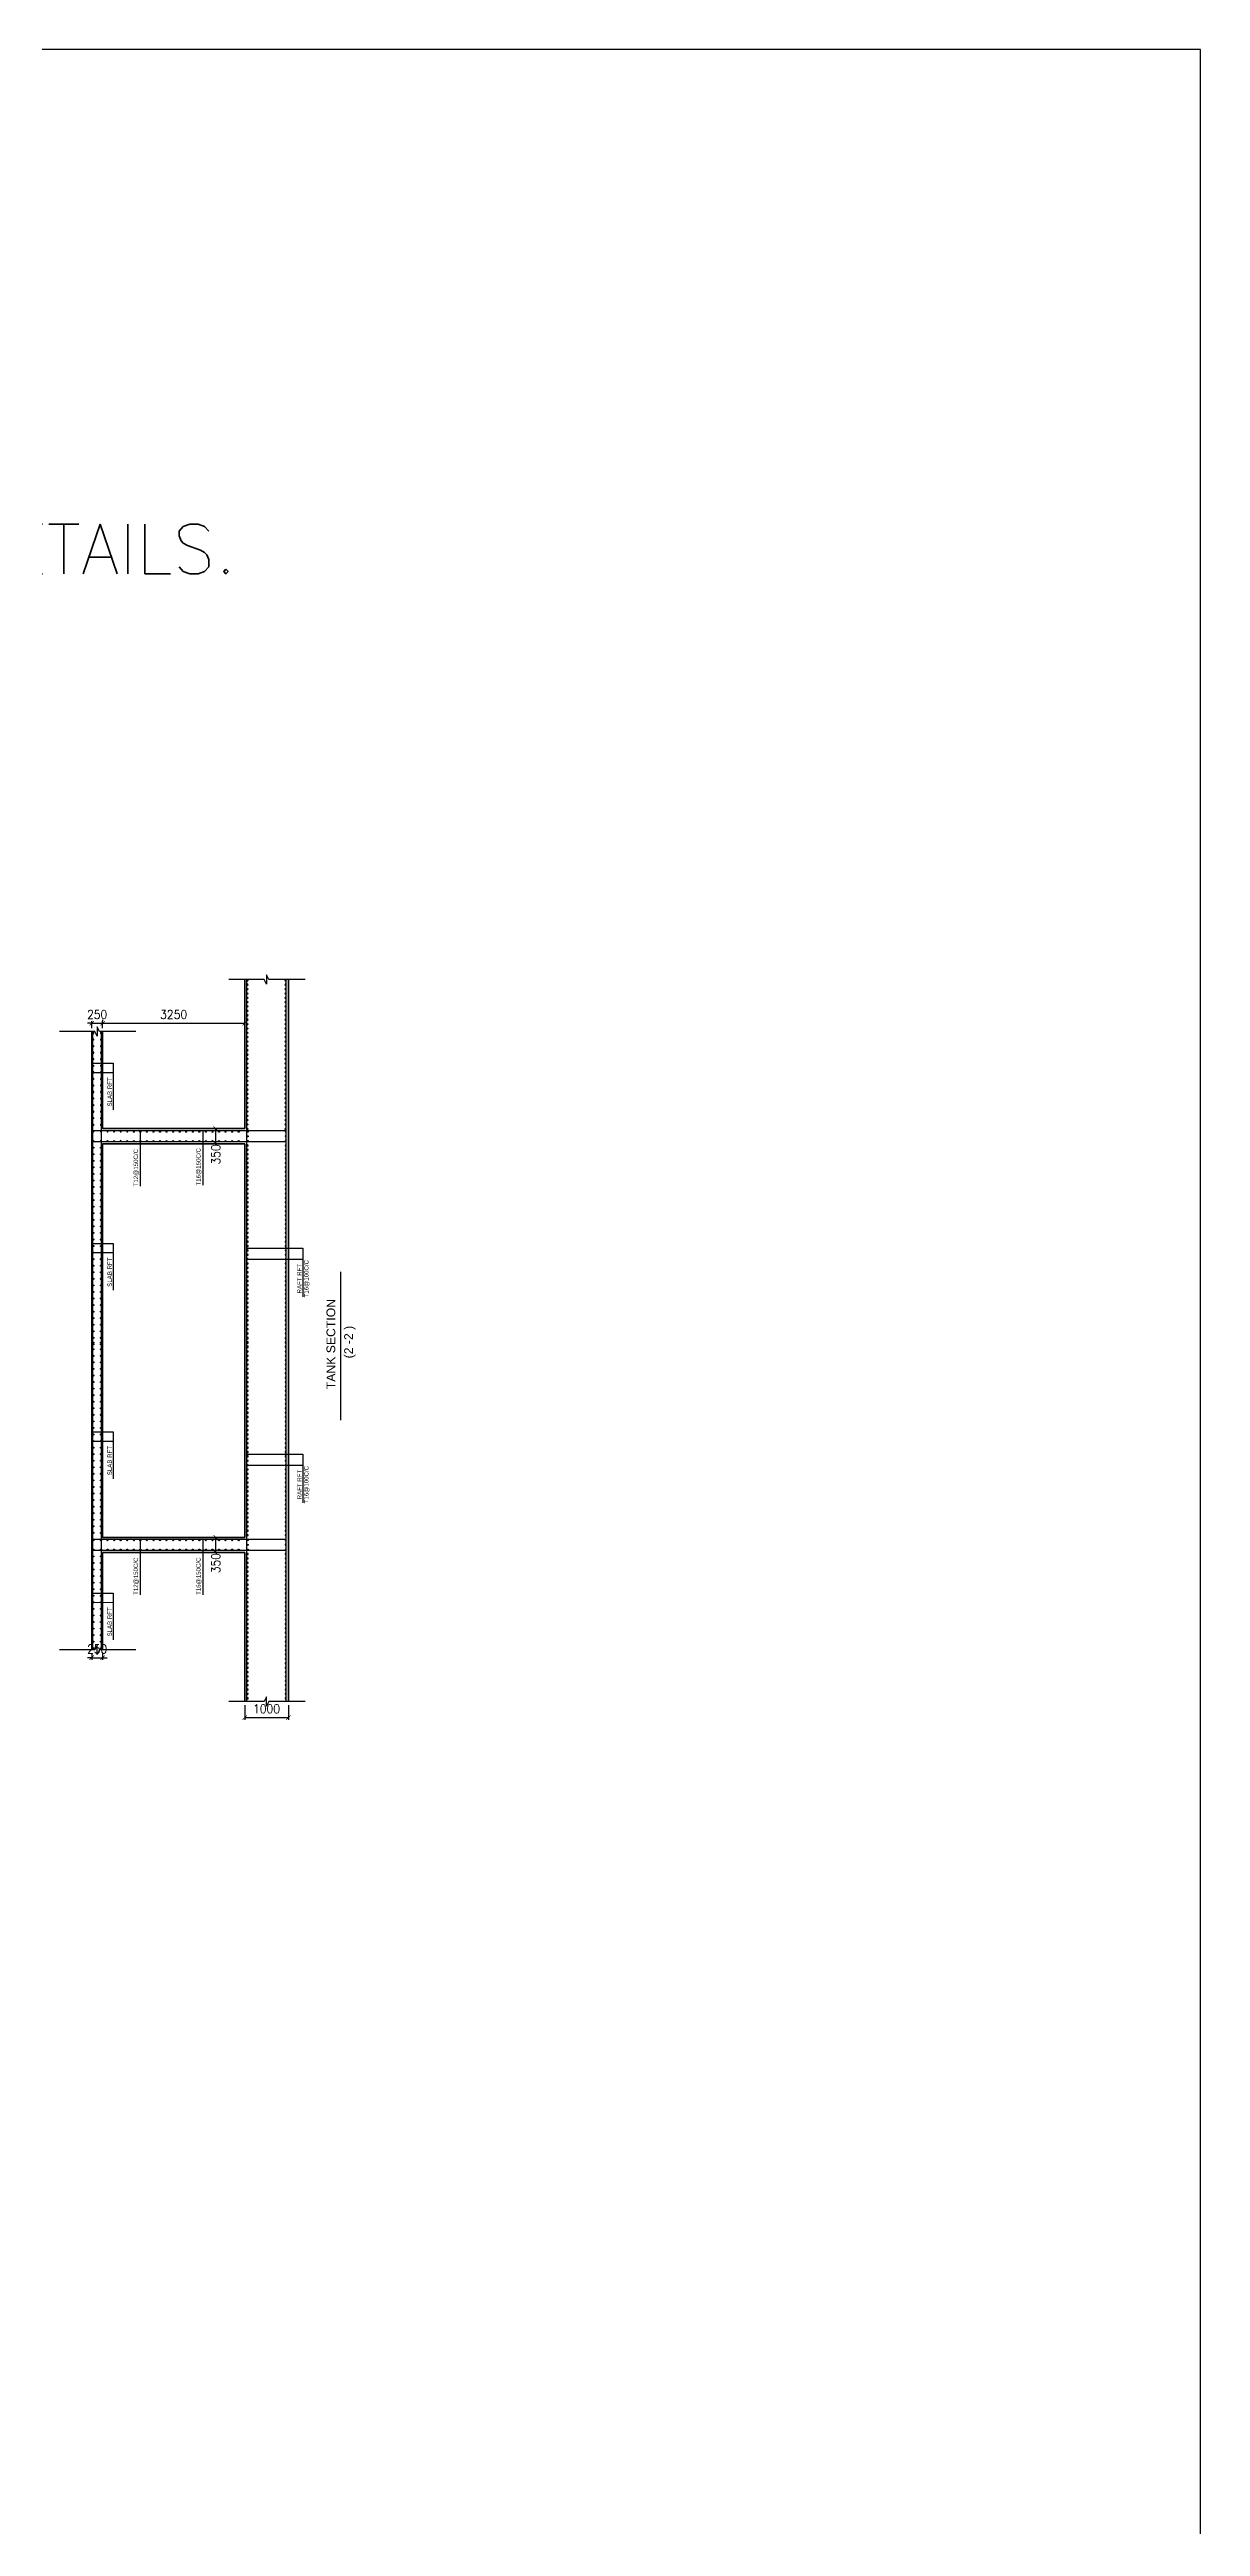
# Model space of a CAD drawing. Header units: millimetres. Extents: x -967280 to 3852, y 2833 to 1955156.
# Drawn here: x -347835 to -321505, y 433710 to 490368 of the extents above; entities that cross this region are included whole.
import ezdxf

# ---------------------------------------------------------------- set-up
doc = ezdxf.new("R2010")
doc.units = ezdxf.units.MM
doc.header["$LTSCALE"] = 1000
doc.header["$PDMODE"] = 35
doc.header["$PDSIZE"] = 25
for name, color, linetype in [('A-WALL-LOW', 4, 'Continuous'), ('BARS', 1, 'Continuous'), ('S -Beams', 2, 'Continuous'), ('ST-STEEL', 4, 'Continuous'), ('ST-TEXT', 3, 'Continuous')]:
    doc.layers.add(name, color=color, linetype=linetype)
doc.layers.add('ST-001-COL-SEC', color=6, linetype='Continuous', lineweight=60)
doc.styles.add('DIM 1', font='arial.ttf', dxfattribs={"width": 0.8})
doc.styles.add('STRECTURAL', font='arial.ttf')
doc.styles.add('TUNELNO', font='romans.shx', dxfattribs={"width": 0.9})
doc.styles.add('TXT DIM 25', font='arial.ttf')
doc.dimstyles.new('50', dxfattribs={"dimscale": 0.666667, "dimtxt": 0.5, "dimasz": 0.12, "dimexe": 0.1, "dimexo": 0.08, "dimgap": 0.15, "dimtad": 1, "dimlfac": 0.4, "dimzin": 4, "dimdsep": 46, "dimtxsty": 'DIM 1', "dimblk": 'ARCHTICK', "dimcen": 0.09, "dimdle": 0.1, "dimclrd": 1, "dimclre": 252, "dimclrt": 2, "dimadec": 0, "dimazin": 0, "dimtfac": 1, "dimtix": 1, "dimtmove": 0, "dimatfit": 3, "dimfxl": 33, "dimtolj": 1, "dimtzin": 0, "dimarcsym": 0})
doc.dimstyles.new('Copy(2) of DSEC', dxfattribs={"dimtxt": 200, "dimasz": 100, "dimexe": 50, "dimexo": 80, "dimgap": 100, "dimtad": 1, "dimdec": 0, "dimrnd": 5, "dimzin": 0, "dimdsep": 46, "dimtxsty": 'TUNELNO', "dimblk": 'ARCHTICK', "dimcen": 0.09, "dimclrd": 1, "dimclre": 1, "dimclrt": 3, "dimadec": 0, "dimazin": 0, "dimtfac": 0.78125, "dimtdec": 0, "dimtix": 1, "dimtmove": 2, "dimatfit": 3, "dimldrblk": 'ARCHTICK', "dimfxl": 1, "dimtolj": 1, "dimtzin": 0, "dimarcsym": 0})
doc.dimstyles.new('ST- DIM1-25', dxfattribs={"dimscale": 0.025, "dimtxt": 1000, "dimasz": 1000, "dimexe": 1000, "dimexo": 1000, "dimgap": 0.5, "dimtad": 2, "dimdec": 0, "dimrnd": 5, "dimzin": 0, "dimdsep": 46, "dimtxsty": 'TXT DIM 25', "dimblk": 'ARCHTICK', "dimcen": 90, "dimdle": 1000, "dimclrd": 1, "dimclre": 1, "dimclrt": 3, "dimadec": 1, "dimazin": 0, "dimtfac": 1, "dimtdec": 0, "dimtofl": 0, "dimtmove": 0, "dimatfit": 3, "dimfxl": 1, "dimtolj": 1, "dimtzin": 0, "dimarcsym": 0})

# ---------------------------------------------------------------- blocks, each defined once
blk = doc.blocks.new('D25')
at = {"layer": 'BARS'}
h = blk.add_hatch(color=256, dxfattribs=at)
h.dxf.hatch_style = 1
edge = h.paths.add_edge_path()
edge.add_arc((0, 0), 12.5, 0, 360)
at = {"layer": 'BARS', "color": 1}
blk.add_circle((0, 0), 12.5, dxfattribs=at)
at = {"layer": 'Defpoints'}
for p, q in [((12.5, 0), (-12.5, 0)), ((0, -12.5), (0, 12.5))]:
    blk.add_line(p, q, dxfattribs=at)
at = {"layer": 'ST-STEEL'}
blk.add_circle((0, 0), 12.5, dxfattribs=at)
blk = doc.blocks.new('_ArchTick')
at = {"color": 0, "linetype": 'ByBlock', "const_width": 0.15}
blk.add_lwpolyline([(-0.5, -0.5), (0.5, 0.5)], dxfattribs=at)
blk = doc.blocks.new('*D117')
at = {"layer": 'Defpoints', "color": 0, "transparency": 16777216}
for p in [(587908, 1616521), (588908, 1616521), (588908, 1616158)]:
    blk.add_point(p, dxfattribs=at)
at = {"layer": 'S -Beams', "color": 1, "lineweight": -2, "transparency": 16777216}
for p, q in [((587908, 1616441), (587908, 1616108)), ((587908, 1616158), (588908, 1616158)), ((588908, 1616441), (588908, 1616108))]:
    blk.add_line(p, q, dxfattribs=at)
at = {"layer": 'S -Beams', "color": 1, "lineweight": -2, "transparency": 16777216, "xscale": 100, "yscale": 100, "zscale": 100, "rotation": 180}
blk.add_blockref('_ArchTick', (587908, 1616158), dxfattribs=at)
at = {"layer": 'S -Beams', "color": 1, "lineweight": -2, "transparency": 16777216, "xscale": 100, "yscale": 100, "zscale": 100}
blk.add_blockref('_ArchTick', (588908, 1616158), dxfattribs=at)
at = {"layer": 'S -Beams', "color": 3, "transparency": 16777216, "insert": (588408, 1616358), "char_height": 200, "attachment_point": 5, "style": 'TUNELNO'}
blk.add_mtext('\\A1;1000', dxfattribs=at)
blk = doc.blocks.new('*D98')
at = {"layer": 'Defpoints', "color": 0, "transparency": 16777216}
for p in [(587245, 1629629), (587395, 1629629), (587395, 1629279)]:
    blk.add_point(p, dxfattribs=at)
at = {"layer": 'S -Beams', "color": 1, "lineweight": -2, "transparency": 16777216}
for p, q in [((587315, 1629629), (587195, 1629629)), ((587245, 1629279), (587245, 1629629)), ((587315, 1629279), (587195, 1629279))]:
    blk.add_line(p, q, dxfattribs=at)
at = {"layer": 'S -Beams', "color": 1, "lineweight": -2, "transparency": 16777216, "xscale": 100, "yscale": 100, "zscale": 100}
for p, rotation in [((587245, 1629629), 90), ((587245, 1629279), 270)]:
    blk.add_blockref('_ArchTick', p, dxfattribs=dict(at, rotation=rotation))
at = {"layer": 'S -Beams', "color": 3, "transparency": 16777216, "insert": (587245, 1629039), "char_height": 200, "attachment_point": 5, "rotation": 90, "style": 'TUNELNO'}
blk.add_mtext('\\A1;350', dxfattribs=at)
blk = doc.blocks.new('*D99')
at = {"layer": 'Defpoints', "color": 0, "transparency": 16777216}
for p in [(587245, 1620279), (587395, 1620279), (587395, 1619929)]:
    blk.add_point(p, dxfattribs=at)
at = {"layer": 'S -Beams', "color": 1, "lineweight": -2, "transparency": 16777216}
for p, q in [((587315, 1620279), (587195, 1620279)), ((587315, 1619929), (587195, 1619929)), ((587245, 1619929), (587245, 1620279))]:
    blk.add_line(p, q, dxfattribs=at)
at = {"layer": 'S -Beams', "color": 1, "lineweight": -2, "transparency": 16777216, "xscale": 100, "yscale": 100, "zscale": 100}
for p, rotation in [((587245, 1620279), 90), ((587245, 1619929), 270)]:
    blk.add_blockref('_ArchTick', p, dxfattribs=dict(at, rotation=rotation))
at = {"layer": 'S -Beams', "color": 3, "transparency": 16777216, "insert": (587245, 1619689), "char_height": 200, "attachment_point": 5, "rotation": 90, "style": 'TUNELNO'}
blk.add_mtext('\\A1;350', dxfattribs=at)
blk = doc.blocks.new('*D118')
at = {"layer": 'Defpoints', "color": 0, "transparency": 16777216}
for p in [(584408, 1617710), (584658, 1617710), (584658, 1617526)]:
    blk.add_point(p, dxfattribs=at)
at = {"layer": 'S -Beams', "color": 1, "lineweight": -2, "transparency": 16777216}
for p, q in [((584408, 1617630), (584408, 1617476)), ((584658, 1617630), (584658, 1617476)), ((584408, 1617526), (584308, 1617526)), ((584408, 1617526), (584658, 1617526)), ((584658, 1617526), (584758, 1617526))]:
    blk.add_line(p, q, dxfattribs=at)
at = {"layer": 'S -Beams', "color": 1, "lineweight": -2, "transparency": 16777216, "xscale": 100, "yscale": 100, "zscale": 100}
blk.add_blockref('_ArchTick', (584408, 1617526), dxfattribs=at)
at = {"layer": 'S -Beams', "color": 1, "lineweight": -2, "transparency": 16777216, "xscale": 100, "yscale": 100, "zscale": 100, "rotation": 180}
blk.add_blockref('_ArchTick', (584658, 1617526), dxfattribs=at)
at = {"layer": 'S -Beams', "color": 3, "transparency": 16777216, "insert": (584533, 1617726), "char_height": 200, "attachment_point": 5, "style": 'TUNELNO'}
blk.add_mtext('\\A1;250', dxfattribs=at)
blk = doc.blocks.new('*D119')
at = {"layer": 'Defpoints', "color": 0, "transparency": 16777216}
for p in [(584408, 1631849), (584658, 1632039), (584658, 1631849)]:
    blk.add_point(p, dxfattribs=at)
at = {"layer": 'S -Beams', "color": 1, "lineweight": -2, "transparency": 16777216}
for p, q in [((584408, 1632039), (584308, 1632039)), ((584408, 1631929), (584408, 1632089)), ((584408, 1632039), (584658, 1632039)), ((584658, 1631929), (584658, 1632089)), ((584658, 1632039), (584758, 1632039))]:
    blk.add_line(p, q, dxfattribs=at)
at = {"layer": 'S -Beams', "color": 1, "lineweight": -2, "transparency": 16777216, "xscale": 100, "yscale": 100, "zscale": 100}
blk.add_blockref('_ArchTick', (584408, 1632039), dxfattribs=at)
at = {"layer": 'S -Beams', "color": 1, "lineweight": -2, "transparency": 16777216, "xscale": 100, "yscale": 100, "zscale": 100, "rotation": 180}
blk.add_blockref('_ArchTick', (584658, 1632039), dxfattribs=at)
at = {"layer": 'S -Beams', "color": 3, "transparency": 16777216, "insert": (584533, 1632239), "char_height": 200, "attachment_point": 5, "style": 'TUNELNO'}
blk.add_mtext('\\A1;250', dxfattribs=at)
blk = doc.blocks.new('*D120')
at = {"layer": 'Defpoints', "color": 0, "transparency": 16777216}
for p in [(584658, 1632039), (587908, 1632039), (587908, 1632039)]:
    blk.add_point(p, dxfattribs=at)
at = {"layer": 'S -Beams', "color": 1, "lineweight": -2, "transparency": 16777216}
for p, q in [((584658, 1632119), (584658, 1632089)), ((584658, 1632039), (587908, 1632039)), ((587908, 1632119), (587908, 1632089))]:
    blk.add_line(p, q, dxfattribs=at)
at = {"layer": 'S -Beams', "color": 1, "lineweight": -2, "transparency": 16777216, "xscale": 100, "yscale": 100, "zscale": 100, "rotation": 180}
blk.add_blockref('_ArchTick', (584658, 1632039), dxfattribs=at)
at = {"layer": 'S -Beams', "color": 1, "lineweight": -2, "transparency": 16777216, "xscale": 100, "yscale": 100, "zscale": 100}
blk.add_blockref('_ArchTick', (587908, 1632039), dxfattribs=at)
at = {"layer": 'S -Beams', "color": 3, "transparency": 16777216, "insert": (586283, 1632239), "char_height": 200, "attachment_point": 5, "style": 'TUNELNO'}
blk.add_mtext('\\A1;3250', dxfattribs=at)
blk = doc.blocks.new('TANK_DETAILS')
at = {"layer": 'S -Beams', "color": 3}
blk.add_line((590104.5, 1622961.2), (590104.5, 1626353.2), dxfattribs=at)
at = {"layer": 'S -Beams', "color": 1}
for points in [[(589293.8, 1633037), (588462.2, 1633037), (588408.5, 1633143.9), (588408.5, 1633037), (588408.5, 1632930.1), (588354.8, 1633037), (587543.1, 1633037)], [(585418.8, 1631848.7), (584587.2, 1631848.7), (584533.5, 1631955.7), (584533.5, 1631848.7), (584533.5, 1631741.8), (584479.8, 1631848.7), (583668.1, 1631848.7)], [(585418.8, 1617709.7), (584587.2, 1617709.7), (584533.5, 1617602.8), (584533.5, 1617709.7), (584533.5, 1617816.6), (584479.8, 1617709.7), (583668.1, 1617709.7)], [(589293.8, 1616521.4), (588462.2, 1616521.4), (588408.5, 1616414.5), (588408.5, 1616521.4), (588408.5, 1616628.3), (588354.8, 1616521.4), (587543.1, 1616521.4)]]:
    blk.add_lwpolyline(points, dxfattribs=at)
at = {"layer": 'ST-001-COL-SEC'}
for p, q in [((587908.5, 1629629.2), (587908.5, 1633037)), ((588908.5, 1616521.4), (588908.5, 1633037)), ((584408.5, 1617709.7), (584408.5, 1631848.7)), ((584658.5, 1631848.7), (584658.5, 1629629.2)), ((587908.5, 1629629.2), (584658.5, 1629629.2)), ((587908.5, 1629279.2), (584658.5, 1629279.2)), ((584658.5, 1624910.2), (584658.5, 1629279.2)), ((587908.5, 1624910.2), (587908.5, 1629279.2)), ((584658.5, 1620279.2), (584658.5, 1624966.3)), ((587908.5, 1620279.2), (587908.5, 1624966.3)), ((587908.5, 1620279.2), (584658.5, 1620279.2)), ((587908.5, 1619929.2), (584658.5, 1619929.2)), ((584658.5, 1617709.7), (584658.5, 1619929.2)), ((587908.5, 1616521.4), (587908.5, 1619929.2))]:
    blk.add_line(p, q, dxfattribs=at)
at = {"layer": 'ST-STEEL'}
for p, q in [((587958.5, 1616521.4), (587958.5, 1633037)), ((588858.5, 1616521.4), (588858.5, 1633037)), ((584433.5, 1617709.7), (584433.5, 1631848.7)), ((584633.5, 1617709.7), (584633.5, 1631848.7)), ((588858.5, 1629579.2), (584433.5, 1629579.2)), ((588858.5, 1629329.2), (584433.5, 1629329.2)), ((588858.5, 1620229.2), (584433.5, 1620229.2)), ((588858.5, 1619979.2), (584433.5, 1619979.2))]:
    blk.add_line(p, q, dxfattribs=at)
at = {"layer": 'ST-STEEL', "color": 0, "xscale": -1, "rotation": 180}
for p in [(587972.6, 1633020.5), (587972.6, 1632920.5), (588842.3, 1633020.5), (588842.3, 1632920.5), (587972.6, 1632820.5), (587972.6, 1632720.5), (587972.6, 1632620.5), (587972.6, 1632520.5), (587972.6, 1632420.5), (588842.3, 1632820.5), (588842.3, 1632720.5), (588842.3, 1632620.5), (588842.3, 1632520.5), (588842.3, 1632420.5), (584447, 1631815.8), (584620.4, 1631816.2), (587972.6, 1632320.5), (587972.6, 1632220.5), (587972.6, 1632120.5), (587972.6, 1632020.5), (587972.6, 1631920.5), (587972.6, 1631820.5), (588842.3, 1632320.5), (588842.3, 1632220.5), (588842.3, 1632120.5), (588842.3, 1632020.5), (588842.3, 1631920.5), (588842.3, 1631820.5), (584447, 1631665.8), (584447, 1631515.8), (584447, 1631365.8), (584447, 1631215.8), (584620.4, 1631666.2), (584620.4, 1631516.2), (584620.4, 1631366.2), (584620.4, 1631216.2), (587972.6, 1631720.5), (587972.6, 1631620.5), (587972.6, 1631520.5), (587972.6, 1631420.5), (587972.6, 1631320.5), (587972.6, 1631220.5), (588842.3, 1631720.5), (588842.3, 1631620.5), (588842.3, 1631520.5), (588842.3, 1631420.5), (588842.3, 1631320.5), (588842.3, 1631220.5), (584447, 1631065.8), (584447, 1630915.8), (584447, 1630765.8), (584620.4, 1631066.2), (584620.4, 1630916.2), (584620.4, 1630766.2), (587972.6, 1631120.5), (587972.6, 1631020.5), (587972.6, 1630920.5), (587972.6, 1630820.5), (587972.6, 1630720.5), (588842.3, 1631120.5), (588842.3, 1631020.5), (588842.3, 1630920.5), (588842.3, 1630820.5), (588842.3, 1630720.5), (584447, 1630615.8), (584447, 1630465.8), (584447, 1630315.8), (584447, 1630165.8), (584620.4, 1630616.2), (584620.4, 1630466.2), (584620.4, 1630316.2), (584620.4, 1630166.2), (587972.6, 1630620.5), (587972.6, 1630520.5), (587972.6, 1630420.5), (587972.6, 1630320.5), (587972.6, 1630220.5), (587972.6, 1630120.5), (588842.3, 1630620.5), (588842.3, 1630520.5), (588842.3, 1630420.5), (588842.3, 1630320.5), (588842.3, 1630220.5), (588842.3, 1630120.5), (584447, 1630015.8), (584447, 1629865.8), (584447, 1629715.8), (584447, 1629565.8), (584620.4, 1630016.2), (584620.4, 1629866.2), (584620.4, 1629716.2), (584620.4, 1629566.2), (584770.4, 1629566.2), (584920.4, 1629566.2), (585070.4, 1629566.2), (585220.4, 1629566.2), (587972.6, 1630020.5), (587972.6, 1629920.5), (587972.6, 1629820.5), (587972.6, 1629720.5), (587972.6, 1629620.5), (588842.3, 1630020.5), (588842.3, 1629920.5), (588842.3, 1629820.5), (588842.3, 1629720.5), (588842.3, 1629620.5), (588845.3, 1629564.4), (584447.4, 1629343.1), (584619.6, 1629342.8), (584769.6, 1629342.8), (584919.6, 1629342.8), (585069.6, 1629342.8), (585219.6, 1629342.8), (587975.6, 1629242.8), (587975.6, 1629142.8), (587975.6, 1629042.8), (587975.6, 1628942.8), (588845.3, 1629457.1), (588845.3, 1629344.3), (588845.3, 1629242.8), (588845.3, 1629142.8), (588845.3, 1629042.8), (588845.3, 1628942.8), (587975.6, 1628842.8), (587975.6, 1628742.8), (587975.6, 1628642.8), (587975.6, 1628542.8), (587975.6, 1628442.8), (588845.3, 1628842.8), (588845.3, 1628742.8), (588845.3, 1628642.8), (588845.3, 1628542.8), (588845.3, 1628442.8), (587975.6, 1628342.8), (587975.6, 1628242.8), (587975.6, 1628142.8), (587975.6, 1628042.8), (587975.6, 1627942.8), (587975.6, 1627842.8), (588845.3, 1628342.8), (588845.3, 1628242.8), (588845.3, 1628142.8), (588845.3, 1628042.8), (588845.3, 1627942.8), (588845.3, 1627842.8), (587975.6, 1627742.8), (587975.6, 1627642.8), (587975.6, 1627542.8), (587975.6, 1627442.8), (587975.6, 1627342.8), (587975.6, 1627242.8), (588845.3, 1627742.8), (588845.3, 1627642.8), (588845.3, 1627542.8), (588845.3, 1627442.8), (588845.3, 1627342.8), (588845.3, 1627242.8), (587975.6, 1627142.8), (587975.6, 1627042.8), (587975.6, 1626942.8), (587975.6, 1626842.8), (587975.6, 1626742.8), (588845.3, 1627142.8), (588845.3, 1627042.8), (588845.3, 1626942.8), (588845.3, 1626842.8), (588845.3, 1626742.8), (587975.6, 1626642.8), (587975.6, 1626542.8), (587975.6, 1626442.8), (587975.6, 1626342.8), (587975.6, 1626242.8), (587975.6, 1626142.8), (588845.3, 1626642.8), (588845.3, 1626542.8), (588845.3, 1626442.8), (588845.3, 1626342.8), (588845.3, 1626242.8), (588845.3, 1626142.8), (587975.6, 1626042.8), (587975.6, 1625942.8), (587975.6, 1625842.8), (587975.6, 1625742.8), (587975.6, 1625642.8), (587975.6, 1625542.8), (588845.3, 1626042.8), (588845.3, 1625942.8), (588845.3, 1625842.8), (588845.3, 1625742.8), (588845.3, 1625642.8), (588845.3, 1625542.8), (587975.6, 1625442.8), (587975.6, 1625342.8), (587975.6, 1625242.8), (587975.6, 1625142.8), (587975.6, 1625042.8), (588845.3, 1625442.8), (588845.3, 1625342.8), (588845.3, 1625242.8), (588845.3, 1625142.8), (588845.3, 1625042.8), (587975.6, 1624942.8), (587975.6, 1624842.8), (587975.6, 1624831.3), (587975.6, 1624742.8), (587975.6, 1624731.3), (587975.6, 1624642.8), (587975.6, 1624631.3), (587975.6, 1624531.3), (587975.6, 1624431.3), (588845.3, 1624942.8), (588845.3, 1624842.8), (588845.3, 1624831.3), (588845.3, 1624742.8), (588845.3, 1624731.3), (588845.3, 1624642.8), (588845.3, 1624631.3), (588845.3, 1624531.3), (588845.3, 1624431.3), (587975.6, 1624331.3), (587975.6, 1624231.3), (587975.6, 1624131.3), (587975.6, 1624031.3), (587975.6, 1623931.3), (587975.6, 1623831.3), (588845.3, 1624331.3), (588845.3, 1624231.3), (588845.3, 1624131.3), (588845.3, 1624031.3), (588845.3, 1623931.3), (588845.3, 1623831.3), (587975.6, 1623731.3), (587975.6, 1623631.3), (587975.6, 1623531.3), (587975.6, 1623431.3), (587975.6, 1623331.3), (588845.3, 1623731.3), (588845.3, 1623631.3), (588845.3, 1623531.3), (588845.3, 1623431.3), (588845.3, 1623331.3), (587975.6, 1623231.3), (587975.6, 1623131.3), (587975.6, 1623031.3), (587975.6, 1622931.3), (587975.6, 1622831.3), (587975.6, 1622731.3), (588845.3, 1623231.3), (588845.3, 1623131.3), (588845.3, 1623031.3), (588845.3, 1622931.3), (588845.3, 1622831.3), (588845.3, 1622731.3), (587975.6, 1622631.3), (587975.6, 1622531.3), (587975.6, 1622431.3), (587975.6, 1622331.3), (587975.6, 1622231.3), (587975.6, 1622131.3), (588845.3, 1622631.3), (588845.3, 1622531.3), (588845.3, 1622431.3), (588845.3, 1622331.3), (588845.3, 1622231.3), (588845.3, 1622131.3), (587975.6, 1622031.3), (587975.6, 1621931.3), (587975.6, 1621831.3), (587975.6, 1621731.3), (587975.6, 1621631.3), (588845.3, 1622031.3), (588845.3, 1621931.3), (588845.3, 1621831.3), (588845.3, 1621731.3), (588845.3, 1621631.3), (587975.6, 1621531.3), (587975.6, 1621431.3), (587975.6, 1621331.3), (587975.6, 1621231.3), (587975.6, 1621131.3), (587975.6, 1621031.3), (588845.3, 1621531.3), (588845.3, 1621431.3), (588845.3, 1621331.3), (588845.3, 1621231.3), (588845.3, 1621131.3), (588845.3, 1621031.3), (587975.6, 1620931.3), (587975.6, 1620831.3), (587975.6, 1620731.3), (587975.6, 1620631.3), (587975.6, 1620531.3), (587975.6, 1620431.3), (588845.3, 1620931.3), (588845.3, 1620831.3), (588845.3, 1620731.3), (588845.3, 1620631.3), (588845.3, 1620531.3), (588845.3, 1620431.3), (587975.6, 1620331.3), (587975.6, 1619897.7), (588845.3, 1620331.3), (588845.3, 1620214.8), (588845.3, 1620110.8), (588845.3, 1619994.1), (588845.3, 1619897.7), (587975.6, 1619797.7), (587975.6, 1619697.7), (587975.6, 1619597.7), (587975.6, 1619497.7), (587975.6, 1619397.7), (587975.6, 1619297.7), (588845.3, 1619797.7), (588845.3, 1619697.7), (588845.3, 1619597.7), (588845.3, 1619497.7), (588845.3, 1619397.7), (588845.3, 1619297.7), (587975.6, 1619197.7), (587975.6, 1619097.7), (587975.6, 1618997.7), (587975.6, 1618897.7), (587975.6, 1618797.7), (588845.3, 1619197.7), (588845.3, 1619097.7), (588845.3, 1618997.7), (588845.3, 1618897.7), (588845.3, 1618797.7), (587975.6, 1618697.7), (587975.6, 1618597.7), (587975.6, 1618497.7), (587975.6, 1618397.7), (587975.6, 1618297.7), (587975.6, 1618197.7), (588845.3, 1618697.7), (588845.3, 1618597.7), (588845.3, 1618497.7), (588845.3, 1618397.7), (588845.3, 1618297.7), (588845.3, 1618197.7), (587975.6, 1618097.7), (587975.6, 1617997.7), (587975.6, 1617897.7), (587975.6, 1617797.7), (587975.6, 1617697.7), (587975.6, 1617597.7), (588845.3, 1618097.7), (588845.3, 1617997.7), (588845.3, 1617897.7), (588845.3, 1617797.7), (588845.3, 1617697.7), (588845.3, 1617597.7), (587975.6, 1617497.7), (587975.6, 1617397.7), (587975.6, 1617297.7), (587975.6, 1617197.7), (587975.6, 1617097.7), (588845.3, 1617497.7), (588845.3, 1617397.7), (588845.3, 1617297.7), (588845.3, 1617197.7), (588845.3, 1617097.7), (587975.6, 1616997.7), (587975.6, 1616897.7), (587975.6, 1616797.7), (587975.6, 1616697.7), (587975.6, 1616597.7), (588845.3, 1616997.7), (588845.3, 1616897.7), (588845.3, 1616797.7), (588845.3, 1616697.7), (588845.3, 1616597.7)]:
    blk.add_blockref('D25', p, dxfattribs=at)
at = {"layer": 'ST-STEEL', "color": 0}
for p in [(585370.4, 1629557.3), (585520.4, 1629557.3), (585670.4, 1629557.3), (585820.4, 1629557.3), (585970.4, 1629557.3), (586120.4, 1629557.3), (586270.4, 1629557.3), (586420.4, 1629557.3), (586570.4, 1629557.3), (586720.4, 1629557.3), (586870.4, 1629557.3), (587020.4, 1629557.3), (587170.4, 1629557.3), (587320.4, 1629557.3), (587470.4, 1629557.3), (587620.4, 1629557.3), (587770.4, 1629557.3), (587975.6, 1629558.7), (584447, 1629192.7), (584447, 1629042.7), (584620.4, 1629192.3), (584620.4, 1629042.3), (585370.4, 1629342.8), (585520.4, 1629342.8), (585670.4, 1629342.8), (585820.4, 1629342.8), (585970.4, 1629342.8), (586120.4, 1629342.8), (586270.4, 1629342.8), (586420.4, 1629342.8), (586570.4, 1629342.8), (586720.4, 1629342.8), (586870.4, 1629342.8), (587020.4, 1629342.8), (587170.4, 1629342.8), (587320.4, 1629342.8), (587470.4, 1629342.8), (587620.4, 1629342.8), (587770.4, 1629342.8), (587975.6, 1629451.4), (587975.6, 1629344.3), (584447, 1628892.7), (584447, 1628742.7), (584447, 1628592.7), (584447, 1628442.7), (584620.4, 1628892.3), (584620.4, 1628742.3), (584620.4, 1628592.3), (584620.4, 1628442.3), (584447, 1628292.7), (584447, 1628142.7), (584447, 1627992.7), (584447, 1627842.7), (584620.4, 1628292.3), (584620.4, 1628142.3), (584620.4, 1627992.3), (584620.4, 1627842.3), (584447, 1627692.7), (584447, 1627542.7), (584447, 1627392.7), (584447, 1627242.7), (584620.4, 1627692.3), (584620.4, 1627542.3), (584620.4, 1627392.3), (584620.4, 1627242.3), (584447, 1627092.7), (584447, 1626942.7), (584447, 1626792.7), (584620.4, 1627092.3), (584620.4, 1626942.3), (584620.4, 1626792.3), (584447, 1626642.7), (584447, 1626492.7), (584447, 1626342.7), (584447, 1626192.7), (584620.4, 1626642.3), (584620.4, 1626492.3), (584620.4, 1626342.3), (584620.4, 1626192.3), (584447, 1626042.7), (584447, 1625892.7), (584447, 1625742.7), (584447, 1625592.7), (584620.4, 1626042.3), (584620.4, 1625892.3), (584620.4, 1625742.3), (584620.4, 1625592.3), (584447, 1625442.7), (584447, 1625292.7), (584447, 1625142.7), (584447, 1624992.7), (584620.4, 1625442.3), (584620.4, 1625292.3), (584620.4, 1625142.3), (584620.4, 1624992.3), (584447, 1624842.7), (584447, 1624731.7), (584447, 1624692.7), (584447, 1624581.7), (584447, 1624431.7), (584620.4, 1624842.3), (584620.4, 1624731.3), (584620.4, 1624692.3), (584620.4, 1624581.3), (584620.4, 1624431.3), (584447, 1624281.7), (584447, 1624131.7), (584447, 1623981.7), (584447, 1623831.7), (584620.4, 1624281.3), (584620.4, 1624131.3), (584620.4, 1623981.3), (584620.4, 1623831.3), (584447, 1623681.7), (584447, 1623531.7), (584447, 1623381.7), (584620.4, 1623681.3), (584620.4, 1623531.3), (584620.4, 1623381.3), (584447, 1623231.7), (584447, 1623081.7), (584447, 1622931.7), (584447, 1622781.7), (584620.4, 1623231.3), (584620.4, 1623081.3), (584620.4, 1622931.3), (584620.4, 1622781.3), (584447, 1622631.7), (584447, 1622481.7), (584447, 1622331.7), (584447, 1622181.7), (584620.4, 1622631.3), (584620.4, 1622481.3), (584620.4, 1622331.3), (584620.4, 1622181.3), (584447, 1622031.7), (584447, 1621881.7), (584447, 1621731.7), (584447, 1621581.7), (584620.4, 1622031.3), (584620.4, 1621881.3), (584620.4, 1621731.3), (584620.4, 1621581.3), (584447, 1621431.7), (584447, 1621281.7), (584447, 1621131.7), (584620.4, 1621431.3), (584620.4, 1621281.3), (584620.4, 1621131.3), (584447, 1620981.7), (584447, 1620831.7), (584447, 1620681.7), (584447, 1620531.7), (584620.4, 1620981.3), (584620.4, 1620831.3), (584620.4, 1620681.3), (584620.4, 1620531.3), (584447, 1620381.7), (584447, 1620212.6), (584447, 1619998.1), (584620.4, 1620381.3), (584620.4, 1620212.2), (584620.4, 1619997.7), (584770.4, 1620212.2), (584770.4, 1619997.7), (584920.4, 1620212.2), (584920.4, 1619997.7), (585070.4, 1620212.2), (585070.4, 1619997.7), (585220.4, 1620212.2), (585220.4, 1619997.7), (585370.4, 1620212.2), (585370.4, 1619997.7), (585520.4, 1620212.2), (585520.4, 1619997.7), (585670.4, 1620212.2), (585670.4, 1619997.7), (585820.4, 1620212.2), (585820.4, 1619997.7), (585970.4, 1620212.2), (585970.4, 1619997.7), (586120.4, 1620212.2), (586120.4, 1619997.7), (586270.4, 1620212.2), (586270.4, 1619997.7), (586420.4, 1620212.2), (586420.4, 1619997.7), (586570.4, 1620212.2), (586570.4, 1619997.7), (586720.4, 1620212.2), (586720.4, 1619997.7), (586870.4, 1620212.2), (586870.4, 1619997.7), (587020.4, 1620212.2), (587020.4, 1619997.7), (587170.4, 1620212.2), (587170.4, 1619997.7), (587320.4, 1620212.2), (587320.4, 1619997.7), (587470.4, 1620212.2), (587470.4, 1619997.7), (587620.4, 1620212.2), (587620.4, 1619997.7), (587770.4, 1620212.2), (587770.4, 1619997.7), (587975.6, 1620212.2), (587975.6, 1620108.2), (587975.6, 1619997.7), (584447, 1619842.7), (584447, 1619692.7), (584447, 1619542.7), (584447, 1619392.7), (584620.4, 1619842.3), (584620.4, 1619692.3), (584620.4, 1619542.3), (584620.4, 1619392.3), (584447, 1619242.7), (584447, 1619092.7), (584447, 1618942.7), (584447, 1618792.7), (584620.4, 1619242.3), (584620.4, 1619092.3), (584620.4, 1618942.3), (584620.4, 1618792.3), (584447, 1618642.7), (584447, 1618492.7), (584447, 1618342.7), (584447, 1618192.7), (584620.4, 1618642.3), (584620.4, 1618492.3), (584620.4, 1618342.3), (584620.4, 1618192.3), (584447, 1618042.7), (584447, 1617892.7), (584447, 1617742.7), (584620.4, 1618042.3), (584620.4, 1617892.3), (584620.4, 1617742.3)]:
    blk.add_blockref('D25', p, dxfattribs=at)
at = {"layer": 'ST-TEXT', "color": 3, "char_height": 100, "attachment_point": 5, "rotation": 90, "style": 'STRECTURAL'}
for s, insert in [('\\A1;SLAB RFT', (584819.4, 1630468.8)), ('\\A1;T12@150C/C', (585426.9, 1628735)), ('\\A1;T16@150C/C', (586859.1, 1628757)), ('\\A1;SLAB RFT', (584819.4, 1626345.7)), ('\\A1;RAFT RFT', (589161.4, 1626195.9)), ('\\A1;T16@100C/C', (589327.7, 1626195.9)), ('\\A1;SLAB RFT', (584819.4, 1622034.8)), ('\\A1;RAFT RFT', (589160.9, 1621485.4)), ('\\A1;T16@100C/C', (589327.2, 1621485.4)), ('\\A1;T12@150C/C', (585426.9, 1619390)), ('\\A1;T16@150C/C', (586859.1, 1619390)), ('\\A1;SLAB RFT', (584819.4, 1618345.7))]:
    blk.add_mtext(s, dxfattribs=dict(at, insert=insert))
at = {"layer": 'ST-TEXT', "color": 3, "char_height": 200, "attachment_point": 5, "rotation": 90, "style": 'STRECTURAL'}
for s, insert, width in [('\\A1;TANK SECTION ', (589880.9, 1624700.3), 2905.066), ('\\A1;\\pxi-3,l4,t4;(2 -2 )', (590314.8, 1624645.5), 7082.185)]:
    blk.add_mtext(s, dxfattribs=dict(at, insert=insert, width=width))
at = {"layer": 'S -Beams'}
for base, p1, p2, picture, middle in [((584658.5, 1632038.6), (584408.5, 1631848.7), (584658.5, 1631848.7), '*D119', (584533.5, 1632238.6)), ((587908.5, 1632038.6), (584658.5, 1632038.6), (587908.5, 1632038.6), '*D120', (586283.5, 1632238.6)), ((584658.5, 1617525.7), (584408.5, 1617709.7), (584658.5, 1617709.7), '*D118', (584533.5, 1617725.7)), ((588908.5, 1616157.7), (587908.5, 1616521.4), (588908.5, 1616521.4), '*D117', (588408.5, 1616357.7))]:
    dim = blk.add_linear_dim(base=base, p1=p1, p2=p2, angle=180, dimstyle='Copy(2) of DSEC', dxfattribs=at)
    dim.commit()
    dim.dimension.update_dxf_attribs({"geometry": picture, "text_midpoint": middle})
for base, p1, p2, picture, middle in [((587245.2, 1629629.2), (587394.5, 1629279.2), (587394.5, 1629629.2), '*D98', (587245.2, 1629038.7)), ((587245.2, 1620279.2), (587394.5, 1619929.2), (587394.5, 1620279.2), '*D99', (587245.2, 1619688.7))]:
    dim = blk.add_linear_dim(base=base, p1=p1, p2=p2, angle=270, dimstyle='Copy(2) of DSEC', dxfattribs=at)
    dim.commit()
    dim.dimension.update_dxf_attribs({"geometry": picture, "text_midpoint": middle, "dimtype": 128})
for points in [[(584430.7, 1631126.4), (584897, 1631126.4), (584897, 1630266.3)], [(584447, 1630915.8), (584897, 1630915.2), (584897, 1630055.1)], [(584430.7, 1627003.3), (584897, 1627003.3), (584897, 1626143.2)], [(584447, 1626792.7), (584897, 1626792.1), (584897, 1625932)], [(587959, 1626893.1), (589238.9, 1626893.1), (589238.9, 1626032.9)], [(587975.6, 1626642.8), (589238.9, 1626642.2), (589238.9, 1625782.1)], [(584430.7, 1622692.4), (584897, 1622692.4), (584897, 1621832.2)], [(584447, 1622481.7), (584897, 1622481.2), (584897, 1621621)], [(587958.5, 1622182.6), (589238.5, 1622182.6), (589238.5, 1621322.5)], [(587975.1, 1621932.3), (589238.5, 1621931.8), (589238.5, 1621071.6)], [(584430.7, 1619003.3), (584897, 1619003.3), (584897, 1618143.2)], [(584447, 1618792.7), (584897, 1618792.1), (584897, 1617932)]]:
    blk.add_leader(points, dimstyle='50', override={"dimasz": 0.075, "dimtad": 0, "dimldrblk": 'Origin'})
at = {"layer": 'A-WALL-LOW', "color": 6}
for points in [[(585520.4, 1629557.3), (585520.4, 1629013.1), (585520.4, 1628312.5)], [(586952.6, 1629579.2), (586952.6, 1629035.1), (586952.6, 1628334.5)], [(585520.4, 1629208.1), (585520.4, 1629013.1), (585520.4, 1628312.5)], [(586952.6, 1629230), (586952.6, 1629035.1), (586952.6, 1628334.5)], [(585520.4, 1620212.2), (585520.4, 1619668.1), (585520.4, 1618967.5)], [(586952.6, 1620212.2), (586952.6, 1619668.1), (586952.6, 1618967.5)], [(585520.4, 1619863), (585520.4, 1619668.1), (585520.4, 1618967.5)], [(586952.6, 1619863), (586952.6, 1619668.1), (586952.6, 1618967.5)]]:
    blk.add_leader(points, dimstyle='ST- DIM1-25', override={"dimasz": 1.5, "dimtad": 0}, dxfattribs=at)

msp = doc.modelspace()

# ---------------------------------------------------------------- linework, layer by layer
at = {"layer": 'S -Beams'}
msp.add_lwpolyline([(-429232.6, 377050.9), (-321504.8, 377050.9), (-321504.8, 490368.4), (-429232.6, 490368.4)], close=True, dxfattribs=at)

# ---------------------------------------------------------------- block references
msp.add_blockref('TANK_DETAILS', (-931278.3, -1163943.9), dxfattribs=at)

# ---------------------------------------------------------------- texts
at = {"layer": 'ST-TEXT', "color": 3, "insert": (-376433, 478943.7), "char_height": 1138.201, "attachment_point": 5, "style": 'STRECTURAL'}
msp.add_mtext_dynamic_manual_height_columns('{\\Fsimplex|c0;FINAL COLUMNS AND WALL SCHEDULE - RETAINING WALL DETAILS AND TANK DETAILS.}', width=177702.644, gutter_width=33881.9, heights=[0], dxfattribs=at)

doc.saveas('drawing.dxf')
